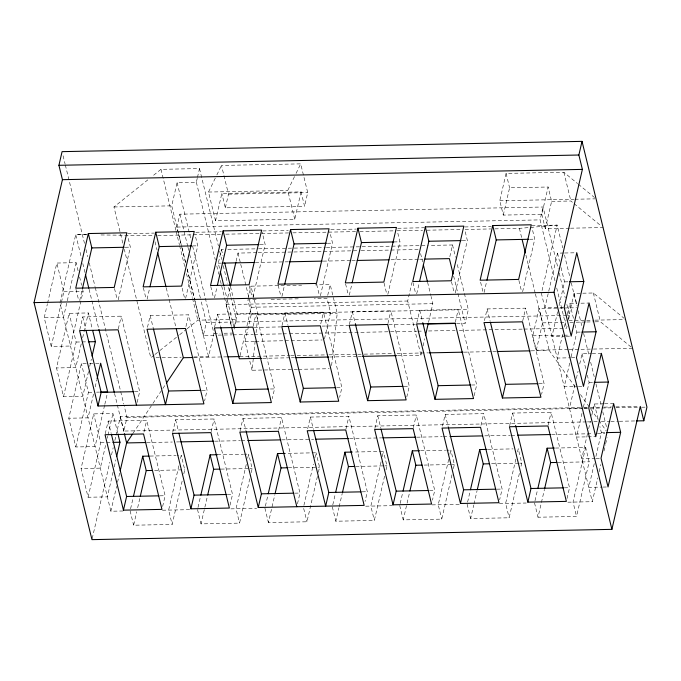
<?xml version="1.0" encoding="UTF-8"?>
<svg xmlns="http://www.w3.org/2000/svg" width="681" height="681" viewBox="0 0 681 681"><rect width="100%" height="100%" fill="white"/><g stroke="black" fill="none" stroke-linecap="round" stroke-linejoin="round"><path stroke-width="0.51" stroke-dasharray="3.4 2.55" d="M297.461 369.34L252.038 370.243L255.179 341.002M256.082 332.643L257.988 314.894L250.974 286.165L301.674 285.16M331.604 365.544L337.214 313.328L330.2 284.598L315.405 284.888M82.614 289.34L83.116 291.391L70.501 346.033L51.245 346.416L44.222 317.686L47.321 304.279M47.551 303.249L56.838 263.045L76.093 262.662L78.349 271.898M51.245 346.416L61.239 303.113M61.477 302.083L63.861 291.774L56.838 263.045M76.093 262.662L63.478 317.303L44.222 317.686M88.496 371.571L82.784 396.308L63.529 396.691L56.506 367.961L69.121 313.32L88.377 312.937L92.386 329.357M79.703 300.491L82.324 289.153M63.529 396.691L76.136 342.049L69.121 313.32M79.805 329.604L82.742 316.92L121.252 316.163L139.673 391.575L136.523 405.238M81.235 343.871L75.761 367.578L56.506 367.961M82.665 337.682L88.377 312.937M104.585 405.348L95.068 446.591L75.804 446.966L68.79 418.236L81.405 363.594L88.496 363.458M89.688 366.412L91.348 359.193M75.804 446.966L88.419 392.324L81.405 363.594M93.518 394.146L88.045 417.853L68.79 418.236M95.187 386.927L96.855 379.709M118.222 299.734L130.36 247.152L127.602 235.864M113.063 472.12L107.351 496.866L88.087 497.249L81.073 468.519L93.689 413.878L112.944 413.495L117.711 432.988M118.324 328.846L121.252 316.163M104.823 404.318L107.683 391.95M88.087 497.249L100.703 442.607L93.689 413.878M105.249 433.754L108.177 421.071L146.696 420.305L165.117 495.725L162.64 506.46M105.564 445.451L100.328 468.136L81.073 468.519M107.232 438.241L107.709 436.172M107.947 435.142L112.944 413.495M147.105 299.163L149.726 287.825M92.199 538.603L109.845 462.152M111.514 454.917L113.182 447.689M114.851 440.454L115.813 436.325M116.051 435.287L120.341 416.695L582.868 407.544M178.286 232.698L171.723 205.832L177.086 182.61L196.341 182.227L197.243 178.328M114.255 466.97L115.915 459.752M147.488 327.297L150.186 315.584L188.654 314.826L207.075 390.247L204.598 400.973M586.375 421.914L123.848 431.056L127.006 417.393L123.985 405.033M123.023 510.988L110.858 511.227L116.596 486.396M117.549 482.25L119.694 472.937M185.479 262.159L176.907 227.071L179.886 214.183L543.055 207.007L558.182 268.927M197.473 177.349L199.499 168.573L160.988 169.331L152.731 175.936M143.989 432.018L146.696 420.305M130.59 508.784L132.974 498.475M185.615 298.397L197.754 245.824L195.004 234.536M182.133 481.152L172.14 524.455L133.621 525.213L136.719 511.814M137.673 507.685L140.048 497.377M185.947 326.539L188.654 314.826M301.062 191.897L294.754 219.214L215.528 220.78L221.836 193.464L301.062 191.897L304.569 206.258L225.343 207.824L221.836 193.464M172.702 432.418L175.63 419.734L214.098 418.977L232.519 494.389L229.82 506.102M225.343 207.824L228.493 194.17L221.478 165.432L300.704 163.866L307.718 192.595L304.569 206.258M219.546 268.323L218.295 263.198L221.444 249.535L223.564 249.493M214.004 335.222L203.381 335.435L206.36 322.547L201.065 300.874M214.506 297.827L217.12 286.488M178.865 465.753L168.633 510.086L172.14 524.455M180.533 458.543L181.248 455.444L177.077 455.529M214.609 326.94L217.537 314.256L256.099 313.49L274.528 388.911L272.272 398.666M193.872 356.955L208.573 356.665L213.936 333.443L192.485 245.628M183.802 473.933L184.755 469.813L181.248 455.444M231.353 326.071L226.109 304.603L227.539 298.423M227.777 297.393L230.152 287.084M236.103 261.325L238.001 253.085L257.12 252.702M233.728 299.81L237.235 314.179L234.085 327.833L227.318 300.134M234.094 329.161L236.35 319.406L231.046 297.708M211.17 431.66L214.098 418.977M197.992 507.456L200.614 496.117M248.046 298.848L250.974 286.165M253.017 297.069L265.156 244.488L262.151 232.178M249.774 478.786L239.542 523.119L201.023 523.885L207.45 496.049M240.061 355.695L246.718 326.846M246.956 325.816L251.238 307.267L249.493 300.108M252.038 370.243L245.024 341.513L251.323 314.188L247.816 299.827L257.324 299.64M253.17 326.182L256.099 313.49M240.052 431.09L242.981 418.406L281.542 417.64L299.972 493.053L297.495 503.787M281.908 296.499L284.522 285.152M246.267 464.425L236.026 508.758L239.542 523.119M247.697 458.236L248.642 454.116L244.479 454.193M282.011 325.612L284.939 312.92L323.449 312.162L341.879 387.574L339.623 397.338M251.204 472.605L252.157 468.477L248.642 454.116M278.614 430.324L281.542 417.64M265.394 506.119L268.008 494.781M320.419 295.733L332.558 243.16L329.8 231.872M317.414 476.428L306.944 521.791L268.425 522.548L274.852 494.712M320.751 323.875L323.449 312.162M327.723 295.333L330.2 284.598M324.479 338.934L330.557 312.622L327.042 298.261L314.367 298.508M307.676 428.775L310.383 417.07L348.893 416.312L367.323 491.725L365.067 501.48M349.302 295.162L351.924 283.824M303.905 505.362L313.43 464.119M314.852 457.938L316.044 452.78L284.82 453.401M349.413 324.275L352.341 311.592L390.851 310.825L409.281 386.246L406.804 396.98M318.368 472.299L319.559 467.149L316.044 452.78M345.965 428.996L348.893 416.312M332.796 504.791L335.41 493.453M387.821 294.405L399.96 241.823L397.449 231.566M384.578 476.121L374.337 520.454L335.827 521.22L338.917 507.813M339.155 506.783L342.254 493.376M387.923 323.518L390.851 310.825M374.856 428.426L377.785 415.733L416.295 414.976L434.725 490.388L432.469 500.152M397.568 355.661L420.935 355.201L407.698 301.019L411.979 282.47M416.704 293.834L419.326 282.487M381.062 461.761L370.83 506.094L374.337 520.454M382.254 456.602L383.446 451.452L353.26 452.048M416.815 322.939L419.743 310.255L458.253 309.497L476.683 384.91L474.197 395.644M386.008 469.941L386.953 465.813L383.446 451.452M420.935 355.201L421.888 351.073M423.071 345.922L424.74 338.712M428.545 322.224L432.827 303.675L431.082 296.516M449.826 256.677L452.533 244.964L429.209 245.424M413.367 427.659L416.295 414.976M400.19 503.455L402.811 492.116M455.223 293.068L467.362 240.487L464.851 230.229M451.98 474.793L441.739 519.126L403.229 519.884L409.656 492.048M455.325 322.181L458.253 309.497M456.696 323.432L465.174 323.271L468.324 309.608L457.045 263.436M442.48 426.11L445.187 414.406L483.697 413.639L502.127 489.06L499.641 499.794M503.285 215.094L509.592 187.769L548.111 187.011L541.804 214.328L503.285 215.094L499.777 200.725L506.085 173.408L563.859 172.267L577.548 183.555M484.106 292.498L486.489 282.189M448.702 459.394L438.232 504.757L441.739 519.126M449.894 454.236L450.848 450.115L446.685 450.201M484.438 320.632L487.136 308.927L525.655 308.161L544.076 383.582L541.599 394.316M453.401 468.605L454.355 464.485L450.848 450.115M480.999 425.353L483.697 413.639M467.592 502.127L470.213 490.78M522.625 291.74L534.764 239.159L532.006 227.871M519.373 473.457L509.141 517.79L470.631 518.547L473.721 505.149M473.959 504.119L477.058 490.712M554.964 280.776L540.084 219.886L543.055 207.007M522.727 320.845L525.655 308.161M569.469 228.22L545.311 228.697L551.619 201.372L548.111 187.011M509.652 425.753L512.58 413.069L551.099 412.311L569.52 487.724L566.822 499.437M568.031 349.557L536.288 350.187L532.78 335.818L539.088 308.502L563.025 308.025M563.604 253.026L557.526 253.145L544.911 307.786L564.166 307.403M536.288 350.187L542.595 322.862L539.088 308.502M515.866 459.096L505.634 503.421L509.141 517.79M517.534 451.878L518.25 448.779L521.757 463.148L521.042 466.238M557.645 311.77L551.933 336.516L565.111 336.252M559.075 305.582L564.549 281.874L561.033 267.505M562.668 334.345L557.194 358.061L570.372 357.797M564.336 327.135L566.005 319.917M567.188 314.758L569.81 303.42L576.909 303.275M568.022 319.678L574.092 293.375L593.347 292.992L623.949 318.223M524.081 329.093L566.558 328.251L567.018 326.267M568.618 319.329L569.529 315.371L566.762 304.015M548.171 424.995L551.099 412.311M534.994 500.79L537.615 489.452M569.691 363.075L564.217 386.791L577.394 386.527M571.121 356.895L576.833 332.149L575.07 324.965M555.458 448.047L585.651 447.451L589.159 461.812L576.543 516.453L538.024 517.22L544.451 489.384M574.951 384.629L569.478 408.336L582.655 408.081M576.381 378.44L578.05 371.222M579.71 364.003L582.093 353.694L591.219 353.516M581.974 413.358L576.501 437.066L595.756 436.691M583.396 407.17L589.116 382.424L587.354 375.248M587.473 433.874L581.761 458.619L594.939 458.356M588.665 428.715L590.333 421.505M591.755 415.316L594.377 403.978L603.502 403.79M585.651 447.451L573.036 502.093L576.543 516.453M594.258 463.633L588.784 487.349L601.953 487.085M595.918 456.415L601.4 432.707L599.893 426.544M567.877 502.195L592.291 501.71L597.782 477.909M599.22 471.703L600.889 464.459M603.996 451.001L605.435 444.795M605.673 443.757L607.103 437.551M215.528 220.78L208.505 192.051L216.379 175.894M216.847 174.94L221.478 165.432M294.754 219.214L287.731 190.484L295.605 174.327M296.073 173.374L300.704 163.866M133.059 433.261L152.348 404.276M152.936 403.39L162.282 389.336M162.87 388.459L165.211 384.944M122.793 243.134L113.957 206.973L147.786 179.895M154.102 355.167L150.807 357.806L124.3 249.331M154.927 354.503L159.056 351.2M159.882 350.545L178.856 335.35M179.682 334.694L186.288 329.408M187.113 328.744L197.839 320.164L236.35 319.406M494.925 228.859L519.39 228.373L557.169 225.113L562.71 247.799M208.505 192.051L287.731 190.484M228.493 194.17L307.718 192.595M113.957 206.973L171.723 205.832M499.777 200.725L573.845 199.261M574.9 199.244L595.007 198.843M551.619 201.372L570.874 200.997L573.291 202.989M176.907 227.071L540.084 219.886M86.368 234.426L75.736 234.639L59.971 302.934L110.858 511.227M127.815 233.609L154.383 233.081M195.83 232.264L221.342 231.753M262.789 230.936L288.293 230.433M330.804 229.591L356.308 229.088M397.755 228.271L424.323 227.743M464.714 226.943L491.282 226.415M531.665 225.624L557.169 225.113L541.404 293.417L592.291 501.71M157.754 235.524L220.508 234.281M225.828 234.179L288.582 232.936M292.839 232.851L355.593 231.608M359.849 231.523L396.01 230.808M397.074 230.791L422.603 230.289M426.851 230.204L460.892 229.531M465.14 229.446L490.669 228.944M570.516 228.195L603.085 227.556M125.151 247.254L130.36 247.152M192.553 245.926L197.754 245.824M259.955 244.59L265.156 244.488M327.357 243.262L332.558 243.16M393.712 241.942L399.96 241.823M462.152 240.589L467.362 240.487M529.554 239.261L534.764 239.159M227.803 249.408L257.486 248.82M258.55 248.803L287.169 248.233M288.225 248.216L325.331 247.484M326.386 247.458L428.153 245.449M258.184 252.685L360.121 250.668M361.185 250.642L419.59 249.493M564.626 253L576.781 252.762M218.295 263.198L221.47 263.13M255.392 262.457L288.25 261.81M323.237 261.121L350.792 260.576M351.856 260.551L356.095 260.474M391.081 259.776L418.636 259.231M419.7 259.214L422.875 259.146M63.861 291.774L83.116 291.391M564.549 281.874L568.601 281.789M271.055 299.368L300.636 298.78M226.109 304.603L407.698 301.019M251.238 307.267L432.827 303.675M580.961 303.198L589.065 303.036M237.235 314.179L468.324 309.608M251.323 314.188L330.557 312.622M564.072 308.008L576.56 307.761M257.988 314.894L337.214 313.328M206.36 322.547L566.345 315.431M567.409 315.414L569.529 315.371M568.839 320.674L585.643 320.342M586.69 320.317L594.045 320.172M595.092 320.155L625.558 319.551M254.226 327.442L280.725 326.914M322.07 326.097L348.57 325.578M388.851 324.777L415.35 324.25M542.595 322.862L565.707 322.411M569.912 322.326L575.156 322.224M576.211 322.198L585.66 322.011M586.716 321.994L594.07 321.849M595.117 321.824L600.37 321.721L630.964 346.952M213.936 333.443L220.014 333.324M224.075 333.247L233.191 333.06M218.252 335.137L232.059 334.865M233.115 334.848L253.298 334.448M254.353 334.422L281.968 333.877M283.024 333.86L288.335 333.75M289.399 333.733L416.832 331.213M417.887 331.187L423.199 331.085M428.511 330.983L455.061 330.455M459.309 330.37L523.017 329.11M76.136 342.049L87.287 341.828M576.833 332.149L580.884 332.073M245.024 341.513L254.524 341.326M255.579 341.3L284.105 340.738M285.16 340.713L322.13 339.981M532.78 335.818L562.966 335.222M564.004 335.205L569.214 335.103M566.124 336.235L571.189 336.133M156.06 357.704L181.265 357.202M569.095 349.54L592.368 349.081M593.423 349.055L632.572 348.28M193.966 357.499L226.943 356.844M239.703 356.597L289.697 355.61M290.761 355.584L296.073 355.482M297.137 355.456L327.987 354.852M329.051 354.827L356.699 354.282M357.763 354.265L363.084 354.154M364.148 354.137L392.869 353.567M397.117 353.482L427.966 352.869M464.127 352.154L491.784 351.609M492.848 351.592L496.04 351.524M531.137 350.834L549.218 350.477L575.573 387.625M262.713 358.325L290.319 357.78M291.383 357.763L294.567 357.695M329.613 357.006L357.219 356.461M358.283 356.435L361.466 356.376M89.509 363.433L94.582 363.339M95.595 363.313L100.66 363.22M592.232 353.499L601.349 353.32M571.385 357.78L576.449 357.678M298.516 369.323L329.153 368.719M88.419 392.324L92.48 392.247M96.532 392.162L99.571 392.103M589.116 382.424L593.168 382.347M134.472 391.677L139.673 391.575M201.882 390.349L207.075 390.247M270.357 388.996L274.528 388.911M336.669 387.685L341.879 387.574M404.071 386.348L409.281 386.246M471.473 385.012L476.683 384.91M538.875 383.684L544.076 383.582M578.407 386.51L583.472 386.408M604.515 403.773L613.632 403.595M583.932 407.527L589.252 407.425M590.316 407.4L603.068 407.144M604.132 407.127L611.581 406.983M615.828 406.897L639.221 406.429M583.668 408.055L588.733 407.962M127.006 417.393L583.149 408.379M584.213 408.353L610.797 407.834M616.118 407.723L640.574 407.247M641.63 407.221L646.95 407.119M587.439 421.888L592.759 421.786M593.823 421.769L600.199 421.641M601.263 421.616L609.767 421.454M610.831 421.428L618.28 421.284M619.344 421.258L636.352 420.926M100.703 442.607L111.854 442.386M601.4 432.707L605.452 432.622M146.815 442.531L172.327 442.029M176.575 441.943L179.767 441.875M214.838 441.186L240.342 440.684M241.406 440.658L246.718 440.556M281.789 439.858L313.677 439.228M349.804 438.513L381.692 437.883M416.763 437.193L442.267 436.691M443.331 436.666L449.707 436.538M484.778 435.849L510.282 435.346M511.346 435.321L516.658 435.219M551.729 434.521L593.177 433.703M597.433 433.618L604.873 433.474M150.016 456.066L176.038 455.546M217.418 454.729L243.44 454.218M420.662 450.711L445.638 450.218M488.064 449.383L513.04 448.89M595.952 458.339L601.017 458.236M154.57 470.409L184.755 469.813M220.925 469.098L249.033 468.537M250.072 468.519L252.157 468.477M288.327 467.762L319.559 467.149M355.729 466.434L383.837 465.872M384.876 465.855L386.953 465.813M424.169 465.08L451.231 464.544M452.278 464.519L454.355 464.485M491.571 463.744L518.633 463.208M519.671 463.191L521.757 463.148M557.926 462.433L589.159 461.812M159.916 495.828L165.117 495.725M227.326 494.491L232.519 494.389M294.762 493.163L299.972 493.053M362.113 491.827L367.323 491.725M429.515 490.499L434.725 490.388M496.917 489.162L502.127 489.06M564.319 487.826L569.52 487.724M602.966 487.068L608.039 486.966M162.444 510.214L190.297 509.66M230.876 508.86L256.66 508.349M365.671 506.196L392.494 505.66M432.043 504.876L459.896 504.332M499.386 503.548L526.268 503.021M87.296 234.783L75.736 234.639L81.533 258.354M100.958 234.954L153.497 235.609M578.348 184.219L594.453 197.499M574.092 203.653L600.668 225.564M580.476 394.537L598.25 419.59M598.863 420.449L606.218 430.818M563.859 172.267L570.874 200.997M593.347 292.992L600.37 321.721M574.092 293.375L577.105 305.684M564.481 255.017L569.767 276.673M571.282 282.862L576.824 305.548M578.084 310.698L582.366 328.233M583.626 333.384L589.167 356.069M590.674 362.258L594.207 376.695M595.969 383.914L601.255 405.57M602.77 411.758L607.052 429.285M557.526 253.145L559.535 261.351M569.81 303.42L573.819 319.84M582.093 353.694L585.856 369.085M594.377 403.978L598.386 420.39M559.195 273.055L565.247 297.827M541.804 214.328L545.311 228.697M556.726 288.003L566.558 328.251M506.085 173.408L509.592 187.769M519.39 228.373L521.893 238.631M525.911 255.052L535.181 293.017M535.436 294.039L549.218 350.477M518.888 280.461L521.646 291.749M480.624 282.249L483.127 292.507M487.136 308.927L490.167 321.321M512.58 413.069L515.364 424.433M534.517 502.85L538.024 517.22M452.533 244.964L455.538 257.282M453.64 276.069L457.649 292.49M457.904 293.511L465.174 323.271M451.486 281.789L454.244 293.077M420.594 253.579L422.586 261.759M427.583 282.206L430.835 295.494M412.975 282.555L415.725 293.843M419.743 310.255L422.518 321.619M445.187 414.406L448.209 426.8M467.115 504.187L470.631 518.547M384.084 283.126L386.842 294.413M345.573 283.883L348.331 295.171M352.341 311.592L355.371 323.986M377.785 415.733L380.815 428.136M399.713 505.515L403.229 519.884M316.682 284.462L319.44 295.741M278.171 285.22L280.93 296.507M284.939 312.92L287.969 325.322M310.383 417.07L313.413 429.464M332.319 506.851L335.827 521.22M249.289 285.79L252.038 297.078M303.683 508.452L306.944 521.791M238.001 253.085L240.504 263.309M240.751 264.33L249.246 299.087M221.444 249.535L222.951 255.69M230.467 286.471L233.481 298.789M199.499 168.573L218.431 246.054M219.691 251.221L221.708 259.487M223.223 265.684L227.514 283.245M228.527 287.373L230.799 296.678M224.058 286.795L227.062 299.104M196.341 182.227L215.273 259.716M216.788 265.913L218.805 274.179M220.321 280.376L231.429 325.833M210.769 286.556L213.528 297.835M217.537 314.256L220.567 326.65M242.981 418.406L246.011 430.801M264.918 508.188L268.425 522.548M177.086 182.61L190.969 239.431M179.886 214.183L187.701 246.181M187.956 247.212L188.705 250.31M189.718 254.439L200.81 299.844M178.541 233.728L181.818 247.16M182.074 248.19L185.607 262.653M187.122 268.85L194.689 299.844M194.945 300.874L208.573 356.665M187.249 269.378L203.381 335.435M160.988 169.331L175.877 230.28M176.132 231.319L179.409 244.743M179.665 245.781L184.713 266.441M186.475 273.668L192.28 297.435M192.536 298.465L197.839 320.164M182.133 288.148L184.645 298.414M155.004 241.764L157.013 249.97M166.283 287.935L176.064 327.953M143.368 287.884L146.126 299.172M150.186 315.584L153.216 327.987M175.63 419.734L178.405 431.099M197.516 509.516L201.023 523.885M114.485 288.455L117.243 299.742M63.086 155.762L65.095 164.002M65.35 165.032L84.478 243.321M85.985 249.501L87.747 256.711M89.254 262.892L95.042 286.582M95.297 287.612L120.46 390.613M120.716 391.643L123.729 404.003M120.341 416.695L123.848 431.056M82.793 263.504L85.057 272.792M89.092 289.289L98.66 328.472M114.536 393.431L124.359 433.644M79.6 277.022L81.609 285.237M75.966 289.221L78.724 300.508M82.742 316.92L85.763 329.315M108.177 421.071L111.207 433.465M130.114 510.852L133.621 525.213"/><path stroke-width="1.02" d="M643.8 420.781L640.285 406.412L611.904 529.358L91.961 539.633L34.05 302.611L62.431 179.673L58.924 165.304L62.082 151.642L582.025 141.367L646.95 407.119L643.8 420.781L636.352 420.926M88.334 233.549L75.719 288.191L114.229 287.433L126.845 232.791L88.334 233.549L91.841 247.918L82.563 288.123M92.063 356.103L95.4 341.666L92.642 330.379M97.094 378.679L100.66 363.22L107.683 391.95L100.584 392.086M153.472 329.017L168.616 391.005L165.457 404.667L147.036 329.246L185.496 328.489L203.925 403.901L98.004 405.995L101.163 392.341L86.019 330.353M155.736 232.221L143.121 286.863L181.631 286.097L194.247 231.455L155.736 232.221L159.243 246.582L149.965 286.786M116.63 456.653L119.967 442.224L117.958 434.018M120.179 470.869L126.623 442.931L132.472 434.146M123.448 510.146L105.027 434.725L143.538 433.967L161.967 509.379L123.448 510.146L126.606 496.483L111.463 434.495M133.45 496.415L142.729 456.21L148.977 456.083M140.286 496.347L146.236 470.571L142.729 456.21M223.138 230.885L210.523 285.526L249.033 284.769L261.649 230.127L223.138 230.885L226.645 245.254L217.358 285.458M230.391 286.054L235.864 262.355M190.901 508.809L172.48 433.397L210.94 432.631L229.369 508.052L190.901 508.809L194.059 495.147L178.916 433.167M200.844 495.087L210.131 454.874L217.418 454.729M207.688 495.01L213.638 469.243L210.131 454.874M232.808 403.331L214.387 327.919L252.949 327.152L271.37 402.573L232.808 403.331L235.966 389.677L220.823 327.689M290.532 229.548L277.916 284.19L316.435 283.432L329.051 228.79L290.532 229.548L294.047 243.917L284.76 284.122M313.66 430.503L328.804 492.482L325.654 506.145L307.225 430.732L345.744 429.966L364.165 505.387L258.252 507.481L261.41 493.819L246.267 431.831M268.246 493.751L277.533 453.546L284.82 453.401M275.09 493.682L281.04 467.907L277.533 453.546M300.21 402.003L281.781 326.582L320.3 325.824L338.721 401.237L300.21 402.003L303.36 388.34L288.216 326.352M357.934 228.22L345.318 282.862L383.837 282.096L396.453 227.454L357.934 228.22L361.441 242.581L352.162 282.794M335.648 492.414L344.935 452.21L352.222 452.065M342.492 492.346L348.442 466.579L344.935 452.21M367.612 400.666L349.183 325.254L387.702 324.488L406.123 399.909L367.612 400.666L370.762 387.004L355.371 323.986M425.336 226.884L412.72 281.525L451.239 280.768L463.846 226.126L425.336 226.884L428.843 241.253L419.564 281.457M425.455 335.622L428.306 323.254M393.056 504.817L374.627 429.396L413.146 428.638L431.567 504.051L393.056 504.817L396.206 491.154L381.062 429.166M403.05 491.086L412.328 450.873L419.615 450.737M409.894 491.018L415.844 465.242L412.328 450.873M435.014 399.338L416.585 323.918L455.104 323.16L473.525 398.572L435.014 399.338L438.164 385.676L422.765 322.658M492.738 225.556L480.122 280.197L518.633 279.431L531.248 224.79L492.738 225.556L496.245 239.916L486.966 280.129M460.458 503.48L442.029 428.068L480.548 427.302L498.969 502.723L460.458 503.48L463.608 489.818L448.464 427.838M470.452 489.75L479.73 449.545L487.017 449.4M477.296 489.682L483.246 463.906L479.73 449.545M502.408 398.002L483.987 322.59L522.497 321.824L540.927 397.244L502.408 398.002L505.566 384.339L490.422 322.36M611.904 529.358L553.993 292.336L582.383 169.39L578.867 155.021L582.025 141.367M527.852 502.152L509.431 426.732L547.941 425.974L566.371 501.386L527.852 502.152L531.01 488.49L515.611 425.472M583.804 281.491L571.189 336.133L564.166 307.403L576.781 252.762L583.804 281.491L569.614 281.772M537.854 488.422L547.132 448.209L554.419 448.064M544.689 488.354L550.64 462.578L547.132 448.209M596.088 331.766L583.472 386.408L576.449 357.678L589.065 303.036L596.088 331.766L581.897 332.047M608.371 382.05L595.756 436.691L588.733 407.962L601.349 353.32L608.371 382.05L594.181 382.33M620.655 432.324L608.039 486.966L601.017 458.236L613.632 403.595L620.655 432.324L606.465 432.605M166.377 383.19L183.334 357.712L176.311 328.983M58.924 165.304L578.867 155.021M62.431 179.673L582.383 169.39M91.841 247.918L124.112 247.28M159.243 246.582L191.514 245.943M226.645 245.254L258.916 244.615M294.047 243.917L326.31 243.279M361.441 242.581L393.712 241.942M428.843 241.253L461.114 240.614M496.245 239.916L528.516 239.278M222.534 263.113L254.336 262.483M289.314 261.793L322.173 261.138M357.159 260.448L388.953 259.819M424.995 259.103L449.375 258.627L453.137 274.017M34.05 302.611L553.993 292.336M428.068 324.003L455.632 323.458M88.3 341.811L95.4 341.666M183.334 357.712L192.902 357.516M228.007 356.827L239.703 356.597M429.03 352.852L463.063 352.179M497.104 351.507L530.073 350.851M261.649 358.351L239.346 358.785L231.608 327.093M295.631 357.678L328.548 357.023M362.53 356.35L396.512 355.678M101.163 392.341L133.433 391.703M168.616 391.005L200.835 390.366M235.966 389.677L268.271 389.03M303.36 388.34L335.631 387.702M370.762 387.004L403.033 386.365M438.164 385.676L470.435 385.037M505.566 384.339L537.837 383.701M112.867 442.361L119.967 442.224M145.76 442.548L126.623 442.931L124.359 433.644M180.831 441.858L213.774 441.203M247.782 440.53L280.725 439.883M315.797 439.185L348.749 438.538M382.756 437.866L415.699 437.211M450.771 436.521L482.65 435.891M517.722 435.193L550.674 434.546M146.236 470.571L152.484 470.452M213.638 469.243L219.886 469.115M281.04 467.907L287.288 467.787M348.442 466.579L354.69 466.451M415.844 465.242L422.084 465.114M483.246 463.906L489.486 463.787M550.64 462.578L556.888 462.45M126.606 496.483L158.877 495.845M194.059 495.147L226.279 494.517M261.41 493.819L293.715 493.18M328.804 492.482L361.075 491.852M396.206 491.154L428.477 490.516M463.608 489.818L495.879 489.179M531.01 488.49L563.281 487.851M522.148 239.661L525.409 253M423.335 264.824L427.336 281.185M296.814 506.715L278.393 431.303L239.831 432.06L258.252 507.481M224.704 262.875L230.221 285.45M220.295 271.404L223.811 285.765M157.762 253.051L166.036 286.914M136.523 405.238L118.094 329.817L79.583 330.583L98.004 405.995M85.568 274.852L88.836 288.259M98.915 329.502L114.28 392.401"/></g></svg>
